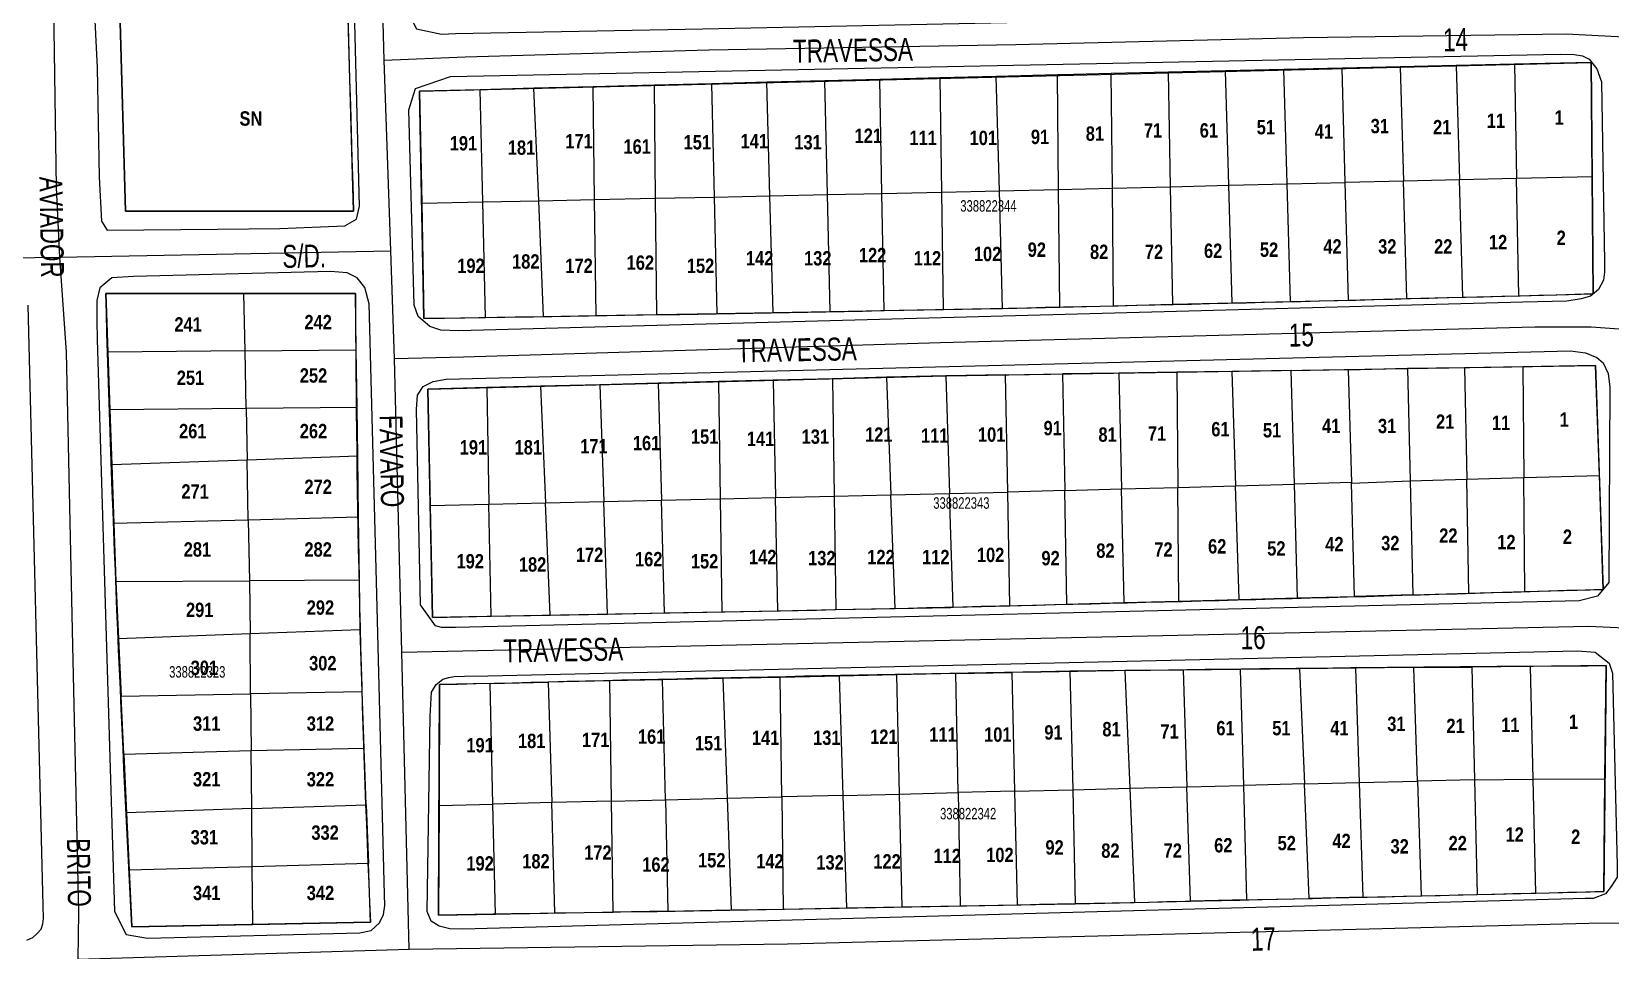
# Model space of a CAD drawing. Extents: x 204256 to 207861, y 4845615 to 4848347.
# Drawn here: x 204730 to 205005, y 4846935 to 4847095 of the extents above; entities that cross this region are included whole.
import ezdxf
from ezdxf.enums import TextEntityAlignment as Align

# ---------------------------------------------------------------- set-up
doc = ezdxf.new("R2010")
doc.units = 0
doc.header["$LTSCALE"] = 1.5
doc.header["$MEASUREMENT"] = 0
for name, color, linetype in [('CD-MALHA-LOTES', 40, 'CONTINUOUS'), ('CD_TXT_QUADRA', 7, 'CONTINUOUS'), ('RU-QUADRAS', 210, 'CONTINUOUS'), ('SV-EIXO-RUA-PAV', 20, 'CONTINUOUS'), ('SV-RUA-PAVIM-S-GUIA-C-GUIA', 7, 'CONTINUOUS'), ('SV-TXT-RUA-N-PAV-S-GUIA-C-GUIA', 7, 'CONTINUOUS'), ('SV-TXT-RUA-PAV-S-GUIA-C-GUIA', 7, 'CONTINUOUS'), ('Th_NmrPort', 7, 'CONTINUOUS')]:
    doc.layers.add(name, color=color, linetype=linetype)
doc.styles.add('ARIAL', font='ARIAL.TTF')
doc.styles.get("Standard").update_dxf_attribs({"font": 'swisscbo.ttf'})

msp = doc.modelspace()

# ---------------------------------------------------------------- linework, layer by layer
at = {"layer": 'CD-MALHA-LOTES', "linetype": 'Continuous'}
for p, q in [((204745.34, 4847098.67), (204746.34, 4847063.73)), ((204786.07, 4847063.73), (204785.08, 4847099.38)), ((205001.59, 4847089.65), (204988.24, 4847089.34)), ((205001.78, 4847069.75), (205001.59, 4847089.65)), ((204877.7, 4847086.69), (204868.14, 4847086.45)), ((204888.23, 4847086.97), (204877.7, 4847086.69)), ((204878.07, 4847066.83), (204877.7, 4847086.69)), ((204897.98, 4847087.22), (204888.23, 4847086.97)), ((204888.5, 4847067.05), (204888.23, 4847086.97)), ((204908.68, 4847087.49), (204897.98, 4847087.22)), ((204898.54, 4847067.29), (204897.98, 4847087.22)), ((204909.27, 4847087.51), (204908.68, 4847087.49)), ((204908.86, 4847067.54), (204908.68, 4847087.49)), ((204918.04, 4847087.71), (204909.27, 4847087.51)), ((204927.98, 4847087.94), (204918.04, 4847087.71)), ((204918.22, 4847067.76), (204918.04, 4847087.71)), ((204937.94, 4847088.17), (204927.98, 4847087.94)), ((204928.36, 4847068), (204927.98, 4847087.94)), ((204948.09, 4847088.41), (204937.94, 4847088.17)), ((204938.5, 4847068.25), (204937.94, 4847088.17)), ((204958.22, 4847088.64), (204948.09, 4847088.41)), ((204948.65, 4847068.49), (204948.09, 4847088.41)), ((204968.37, 4847088.88), (204958.22, 4847088.64)), ((204958.78, 4847068.73), (204958.22, 4847088.64)), ((204978.11, 4847089.11), (204968.37, 4847088.88)), ((204968.37, 4847088.88), (204968.92, 4847068.97)), ((204988.24, 4847089.34), (204978.11, 4847089.11)), ((204978.11, 4847089.11), (204978.67, 4847069.2)), ((204988.24, 4847089.34), (204988.62, 4847069.44)), ((204808.09, 4847084.89), (204797.55, 4847084.62)), ((204797.55, 4847084.62), (204797.93, 4847065.12)), ((204817.47, 4847085.14), (204808.09, 4847084.89)), ((204808.55, 4847065.35), (204808.09, 4847084.89)), ((204827.77, 4847085.4), (204817.47, 4847085.14)), ((204818.3, 4847065.56), (204817.47, 4847085.14)), ((204838.49, 4847085.68), (204827.77, 4847085.4)), ((204828.04, 4847065.77), (204827.77, 4847085.4)), ((204848.45, 4847085.94), (204838.49, 4847085.68)), ((204838.67, 4847065.99), (204838.49, 4847085.68)), ((204858.01, 4847086.18), (204848.45, 4847085.94)), ((204848.91, 4847066.21), (204848.45, 4847085.94)), ((204868.14, 4847086.45), (204858.01, 4847086.18)), ((204858.56, 4847066.41), (204858.01, 4847086.18)), ((204868.6, 4847066.63), (204868.14, 4847086.45)), ((204898.54, 4847067.29), (204908.86, 4847067.54)), ((204908.86, 4847067.54), (204918.22, 4847067.76)), ((204909.05, 4847047.04), (204908.86, 4847067.54)), ((204918.22, 4847067.76), (204928.36, 4847068)), ((204918.41, 4847047.27), (204918.22, 4847067.76)), ((204928.36, 4847068), (204938.5, 4847068.25)), ((204928.74, 4847047.52), (204928.36, 4847068)), ((204938.5, 4847068.25), (204948.65, 4847068.49)), ((204939.08, 4847047.77), (204938.5, 4847068.25)), ((204948.65, 4847068.49), (204958.78, 4847068.73)), ((204949.22, 4847048.02), (204948.65, 4847068.49)), ((204968.92, 4847068.97), (204958.78, 4847068.73)), ((204959.36, 4847048.27), (204958.78, 4847068.73)), ((204978.67, 4847069.2), (204968.92, 4847068.97)), ((204969.49, 4847048.52), (204968.92, 4847068.97)), ((204988.62, 4847069.44), (204978.67, 4847069.2)), ((204979.24, 4847048.76), (204978.67, 4847069.2)), ((205001.78, 4847069.75), (204988.62, 4847069.44)), ((204989, 4847049), (204988.62, 4847069.44)), ((205001.98, 4847049.32), (205001.78, 4847069.75)), ((204797.93, 4847065.12), (204808.55, 4847065.35)), ((204797.93, 4847065.12), (204798.32, 4847045.03)), ((204808.55, 4847065.35), (204818.3, 4847065.56)), ((204809.03, 4847045.22), (204808.55, 4847065.35)), ((204818.3, 4847065.56), (204828.04, 4847065.77)), ((204819.16, 4847045.39), (204818.3, 4847065.56)), ((204828.04, 4847065.77), (204838.67, 4847065.99)), ((204828.33, 4847045.55), (204828.04, 4847065.77)), ((204838.67, 4847065.99), (204848.91, 4847066.21)), ((204838.86, 4847045.74), (204838.67, 4847065.99)), ((204848.91, 4847066.21), (204858.56, 4847066.41)), ((204849.38, 4847045.92), (204848.91, 4847066.21)), ((204858.56, 4847066.41), (204868.6, 4847066.63)), ((204859.12, 4847046.09), (204858.56, 4847066.41)), ((204868.6, 4847066.63), (204878.07, 4847066.83)), ((204869.08, 4847046.26), (204868.6, 4847066.63)), ((204878.07, 4847066.83), (204888.5, 4847067.05)), ((204878.45, 4847046.43), (204878.07, 4847066.83)), ((204888.5, 4847067.05), (204898.54, 4847067.29)), ((204888.78, 4847046.61), (204888.5, 4847067.05)), ((204899.11, 4847046.79), (204898.54, 4847067.29)), ((204746.34, 4847063.73), (204786.07, 4847063.73)), ((204766.95, 4847049.41), (204742.9, 4847049.41)), ((204742.9, 4847049.41), (204743.25, 4847039.19)), ((204767.15, 4847039.4), (204766.95, 4847049.41)), ((204949.22, 4847048.02), (204959.36, 4847048.27)), ((204959.36, 4847048.27), (204969.49, 4847048.52)), ((204969.49, 4847048.52), (204979.24, 4847048.76)), ((204979.24, 4847048.76), (204989, 4847049)), ((204989, 4847049), (205001.98, 4847049.32)), ((204809.03, 4847045.22), (204819.16, 4847045.39)), ((204819.16, 4847045.39), (204828.33, 4847045.55)), ((204828.33, 4847045.55), (204838.86, 4847045.74)), ((204838.86, 4847045.74), (204849.38, 4847045.92)), ((204849.38, 4847045.92), (204859.12, 4847046.09)), ((204859.12, 4847046.09), (204869.08, 4847046.26)), ((204869.08, 4847046.26), (204878.45, 4847046.43)), ((204878.45, 4847046.43), (204888.78, 4847046.61)), ((204888.78, 4847046.61), (204898.63, 4847046.78)), ((204898.63, 4847046.78), (204899.11, 4847046.79)), ((204899.11, 4847046.79), (204909.05, 4847047.04)), ((204909.05, 4847047.04), (204918.41, 4847047.27)), ((204918.41, 4847047.27), (204928.74, 4847047.52)), ((204928.74, 4847047.52), (204939.08, 4847047.77)), ((204939.08, 4847047.77), (204949.22, 4847048.02)), ((204798.32, 4847045.03), (204809.03, 4847045.22)), ((204767.15, 4847039.4), (204743.25, 4847039.19)), ((204743.25, 4847039.19), (204743.6, 4847029.17)), ((204767.15, 4847039.4), (204786.53, 4847039.57)), ((204767.34, 4847029.38), (204767.15, 4847039.4)), ((204786.66, 4847029.55), (204786.53, 4847039.57)), ((204869.5, 4847034.57), (204859.17, 4847034.31)), ((204878.87, 4847034.81), (204869.5, 4847034.57)), ((204869.5, 4847034.57), (204869.79, 4847014.12)), ((204889.22, 4847035.08), (204878.87, 4847034.81)), ((204878.87, 4847034.81), (204879.64, 4847014.35)), ((204899.62, 4847035.24), (204889.22, 4847035.08)), ((204889.22, 4847035.08), (204889.88, 4847014.59)), ((204899.62, 4847035.24), (204909.56, 4847035.4)), ((204900, 4847014.82), (204899.62, 4847035.24)), ((204919.32, 4847035.55), (204909.56, 4847035.4)), ((204909.56, 4847035.4), (204909.94, 4847015.1)), ((204929.45, 4847035.71), (204919.32, 4847035.55)), ((204919.32, 4847035.55), (204919.79, 4847015.38)), ((204939.02, 4847035.85), (204929.45, 4847035.71)), ((204929.45, 4847035.71), (204929.64, 4847015.65)), ((204949.35, 4847036.02), (204939.02, 4847035.85)), ((204939.02, 4847035.85), (204939.68, 4847015.94)), ((204949.35, 4847036.02), (204959.29, 4847036.17)), ((204949.92, 4847016.23), (204949.35, 4847036.02)), ((204969.63, 4847036.33), (204959.29, 4847036.04)), ((204959.29, 4847036.17), (204959.29, 4847036.04)), ((204959.29, 4847036.04), (204959.85, 4847016.5)), ((204979.57, 4847036.49), (204969.63, 4847036.33)), ((204969.63, 4847036.33), (204970.09, 4847016.79)), ((204989.7, 4847036.64), (204979.57, 4847036.49)), ((204979.57, 4847036.49), (204979.94, 4847017.07)), ((204989.7, 4847036.64), (204989.88, 4847017.35)), ((204809.26, 4847033.02), (204799.01, 4847032.76)), ((204799.01, 4847032.76), (204799.4, 4847012.5)), ((204818.64, 4847033.26), (204809.26, 4847033.02)), ((204809.26, 4847033.02), (204809.63, 4847012.74)), ((204828.96, 4847033.53), (204818.64, 4847033.26)), ((204818.64, 4847033.26), (204819.48, 4847012.97)), ((204839.1, 4847033.79), (204828.96, 4847033.53)), ((204828.96, 4847033.53), (204829.64, 4847013.2)), ((204849.61, 4847034.06), (204839.1, 4847033.79)), ((204839.1, 4847033.79), (204839.67, 4847013.43)), ((204859.17, 4847034.31), (204849.61, 4847034.06)), ((204849.61, 4847034.06), (204849.9, 4847013.67)), ((204859.17, 4847034.31), (204859.55, 4847013.89)), ((204767.34, 4847029.38), (204743.6, 4847029.17)), ((204743.6, 4847029.17), (204743.94, 4847019.57)), ((204786.66, 4847029.55), (204767.34, 4847029.38)), ((204767.34, 4847029.38), (204767.52, 4847020.41)), ((204786.78, 4847021.1), (204786.66, 4847029.55)), ((204786.78, 4847021.1), (204767.52, 4847020.41)), ((204786.93, 4847010.48), (204786.78, 4847021.1)), ((204767.52, 4847020.41), (204743.94, 4847019.57)), ((204743.94, 4847019.57), (204744.29, 4847009.33)), ((204767.72, 4847009.96), (204767.52, 4847020.41)), ((204909.94, 4847015.1), (204919.79, 4847015.38)), ((204919.79, 4847015.38), (204929.64, 4847015.65)), ((204920.25, 4846995.58), (204919.79, 4847015.38)), ((204929.64, 4847015.65), (204939.68, 4847015.94)), ((204929.82, 4846995.84), (204929.64, 4847015.65)), ((204939.68, 4847015.94), (204949.92, 4847016.23)), ((204940.33, 4846996.13), (204939.68, 4847015.94)), ((204959.85, 4847016.5), (204949.92, 4847016.23)), ((204950.48, 4846996.4), (204949.92, 4847016.23)), ((204959.85, 4847016.38), (204970.09, 4847016.79)), ((204959.85, 4847016.38), (204959.85, 4847016.5)), ((204960.41, 4846996.67), (204959.85, 4847016.38)), ((204970.09, 4847016.79), (204979.94, 4847017.07)), ((204970.09, 4847016.79), (204970.56, 4846996.95)), ((204979.94, 4847017.07), (204989.88, 4847017.35)), ((204980.32, 4846997.22), (204979.94, 4847017.07)), ((204989.88, 4847017.35), (205003.04, 4847017.72)), ((204990.07, 4846997.49), (204989.88, 4847017.35)), ((204799.4, 4847012.5), (204809.63, 4847012.74)), ((204799.4, 4847012.5), (204799.78, 4846992.99)), ((204809.63, 4847012.74), (204819.48, 4847012.97)), ((204810, 4846993.19), (204809.63, 4847012.74)), ((204819.48, 4847012.97), (204829.64, 4847013.2)), ((204820.29, 4846993.39), (204819.48, 4847012.97)), ((204829.64, 4847013.2), (204839.67, 4847013.43)), ((204830.29, 4846993.58), (204829.64, 4847013.2)), ((204839.67, 4847013.43), (204849.9, 4847013.67)), ((204840.22, 4846993.78), (204839.67, 4847013.43)), ((204849.9, 4847013.67), (204859.55, 4847013.89)), ((204849.9, 4847013.67), (204850.18, 4846993.97)), ((204859.55, 4847013.89), (204869.79, 4847014.12)), ((204859.93, 4846994.16), (204859.55, 4847013.89)), ((204869.79, 4847014.12), (204879.64, 4847014.35)), ((204869.79, 4847014.12), (204870.07, 4846994.36)), ((204879.64, 4847014.35), (204889.88, 4847014.59)), ((204880.38, 4846994.56), (204879.64, 4847014.35)), ((204889.88, 4847014.59), (204900, 4847014.82)), ((204890.52, 4846994.76), (204889.88, 4847014.59)), ((204909.94, 4847015.1), (204900, 4847014.82)), ((204900.37, 4846995.03), (204900, 4847014.82)), ((204910.31, 4846995.3), (204909.94, 4847015.1)), ((204767.72, 4847009.96), (204744.29, 4847009.33)), ((204786.93, 4847010.48), (204767.72, 4847009.96)), ((204767.72, 4847009.96), (204767.93, 4846999.39)), ((204787.08, 4846999.47), (204786.93, 4847010.48)), ((204744.29, 4847009.33), (204744.64, 4846999.28)), ((204744.64, 4846999.28), (204767.93, 4846999.39)), ((204744.64, 4846999.28), (204745.11, 4846989.29)), ((204787.08, 4846999.47), (204767.93, 4846999.39)), ((204767.93, 4846999.39), (204768.02, 4846990.12)), ((204787.2, 4846990.82), (204787.08, 4846999.47)), ((204929.82, 4846995.84), (204940.33, 4846996.13)), ((204940.33, 4846996.13), (204950.48, 4846996.4)), ((204950.48, 4846996.4), (204960.41, 4846996.67)), ((204970.56, 4846996.95), (204960.41, 4846996.67)), ((204970.56, 4846996.95), (204980.32, 4846997.22)), ((204980.32, 4846997.22), (204990.07, 4846997.49)), ((204799.78, 4846992.99), (204810, 4846993.19)), ((204810, 4846993.19), (204820.29, 4846993.39)), ((204820.29, 4846993.39), (204830.29, 4846993.58)), ((204830.29, 4846993.58), (204840.22, 4846993.78)), ((204840.22, 4846993.78), (204850.18, 4846993.97)), ((204850.18, 4846993.97), (204859.93, 4846994.16)), ((204859.93, 4846994.16), (204870.07, 4846994.36)), ((204870.07, 4846994.36), (204880.38, 4846994.56)), ((204880.38, 4846994.56), (204890.05, 4846994.75)), ((204890.05, 4846994.75), (204890.52, 4846994.76)), ((204890.52, 4846994.76), (204900.37, 4846995.03)), ((204900.37, 4846995.03), (204910.31, 4846995.3)), ((204910.31, 4846995.3), (204920.25, 4846995.58)), ((204920.25, 4846995.58), (204929.82, 4846995.84)), ((204787.2, 4846990.82), (204768.02, 4846990.12)), ((204787.58, 4846980.02), (204787.2, 4846990.82)), ((204768.02, 4846990.12), (204745.11, 4846989.29)), ((204745.11, 4846989.29), (204745.58, 4846979.26)), ((204768.12, 4846979.67), (204768.02, 4846990.12)), ((204850.41, 4846982.35), (204839.87, 4846982.12)), ((204860.34, 4846982.56), (204850.41, 4846982.35)), ((204851.18, 4846961.51), (204850.41, 4846982.35)), ((204870.69, 4846982.78), (204860.34, 4846982.56)), ((204860.63, 4846961.74), (204860.34, 4846982.56)), ((204880.62, 4846982.99), (204870.69, 4846982.78)), ((204871.36, 4846962), (204870.69, 4846982.78)), ((204890.95, 4846983.21), (204880.62, 4846982.99)), ((204880.62, 4846982.99), (204881.11, 4846962.24)), ((204890.95, 4846983.21), (204900.7, 4846983.42)), ((204891.34, 4846962.5), (204890.95, 4846983.21)), ((204910.83, 4846983.63), (204900.7, 4846983.42)), ((204900.7, 4846983.42), (204901.18, 4846962.74)), ((204920.41, 4846983.73), (204910.83, 4846983.63)), ((204910.83, 4846983.63), (204911.31, 4846962.99)), ((204930.54, 4846983.84), (204920.41, 4846983.73)), ((204920.41, 4846983.73), (204921.26, 4846963.24)), ((204940.48, 4846983.94), (204930.54, 4846983.84)), ((204930.54, 4846983.84), (204931.2, 4846963.49)), ((204950.83, 4846984.05), (204940.48, 4846983.94)), ((204940.48, 4846983.94), (204941.04, 4846963.73)), ((204960.57, 4846984.15), (204950.83, 4846984.05)), ((204950.83, 4846984.05), (204951.67, 4846964)), ((204970.71, 4846984.26), (204960.57, 4846984.15)), ((204960.57, 4846984.15), (204961.22, 4846964.24)), ((204970.71, 4846984.26), (204980.84, 4846984.36)), ((204971.35, 4846964.49), (204970.71, 4846984.26)), ((204990.99, 4846984.47), (204980.84, 4846984.36)), ((204980.84, 4846984.36), (204981.3, 4846964.73)), ((204990.99, 4846984.47), (204991.45, 4846964.82)), ((204745.58, 4846979.26), (204768.12, 4846979.67)), ((204787.58, 4846980.02), (204768.12, 4846979.67)), ((204768.12, 4846979.67), (204768.22, 4846969.74)), ((204787.93, 4846970.19), (204787.58, 4846980.02)), ((204809.84, 4846981.49), (204819.98, 4846981.7)), ((204810.33, 4846960.5), (204809.84, 4846981.49)), ((204830.7, 4846981.93), (204819.98, 4846981.7)), ((204819.98, 4846981.7), (204820.57, 4846960.75)), ((204839.87, 4846982.12), (204830.7, 4846981.93)), ((204831, 4846961.01), (204830.7, 4846981.93)), ((204840.36, 4846961.24), (204839.87, 4846982.12)), ((204746.05, 4846969.22), (204745.58, 4846979.26)), ((204746.05, 4846969.22), (204746.06, 4846969.11)), ((204768.22, 4846969.74), (204746.06, 4846969.11)), ((204746.06, 4846969.11), (204746.53, 4846959)), ((204787.93, 4846970.19), (204768.22, 4846969.74)), ((204768.32, 4846959.71), (204768.22, 4846969.74)), ((204788.28, 4846960.36), (204787.93, 4846970.19)), ((204901.18, 4846962.74), (204911.31, 4846962.99)), ((204911.31, 4846962.99), (204921.26, 4846963.24)), ((204911.31, 4846962.99), (204911.77, 4846943.11)), ((204921.26, 4846963.24), (204931.2, 4846963.49)), ((204921.26, 4846963.24), (204922.09, 4846943.35)), ((204931.2, 4846963.49), (204941.04, 4846963.73)), ((204931.85, 4846943.58), (204931.2, 4846963.49)), ((204951.67, 4846964), (204941.04, 4846963.73)), ((204941.04, 4846963.73), (204941.6, 4846943.8)), ((204951.67, 4846964), (204961.22, 4846964.24)), ((204952.51, 4846944.06), (204951.67, 4846964)), ((204961.22, 4846964.24), (204971.35, 4846964.49)), ((204961.22, 4846964.24), (204961.87, 4846944.27)), ((204981.3, 4846964.73), (204971.35, 4846964.49)), ((204971.35, 4846964.49), (204971.99, 4846944.51)), ((204981.3, 4846964.73), (204991.45, 4846964.82)), ((204981.3, 4846964.73), (204981.77, 4846944.74)), ((204991.45, 4846964.82), (205004.02, 4846964.92)), ((204991.45, 4846964.82), (204991.91, 4846944.97)), ((204768.32, 4846959.71), (204788.28, 4846960.36)), ((204788.28, 4846960.36), (204788.64, 4846950.13)), ((204800.95, 4846960.27), (204800.86, 4846941.17)), ((204800.95, 4846960.27), (204810.33, 4846960.5)), ((204820.57, 4846960.75), (204810.33, 4846960.5)), ((204810.78, 4846941.35), (204810.33, 4846960.5)), ((204831, 4846961.01), (204820.57, 4846960.75)), ((204821.11, 4846941.53), (204820.57, 4846960.75)), ((204831, 4846961.01), (204840.36, 4846961.24)), ((204831.27, 4846941.7), (204831, 4846961.01)), ((204840.36, 4846961.24), (204851.18, 4846961.51)), ((204840.36, 4846961.24), (204840.81, 4846941.87)), ((204851.18, 4846961.51), (204860.63, 4846961.74)), ((204851.91, 4846942.06), (204851.18, 4846961.51)), ((204871.36, 4846962), (204860.63, 4846961.74)), ((204860.63, 4846961.74), (204860.9, 4846942.22)), ((204871.36, 4846962), (204881.11, 4846962.24)), ((204872, 4846942.41), (204871.36, 4846962)), ((204881.11, 4846962.24), (204891.34, 4846962.5)), ((204881.11, 4846962.24), (204881.56, 4846942.58)), ((204901.18, 4846962.74), (204891.34, 4846962.5)), ((204891.34, 4846962.5), (204891.7, 4846942.76)), ((204901.18, 4846962.74), (204901.64, 4846942.93)), ((204768.32, 4846959.71), (204746.53, 4846959)), ((204746.53, 4846959), (204747, 4846948.97)), ((204768.42, 4846949.57), (204768.32, 4846959.71)), ((204768.42, 4846949.57), (204747, 4846948.97)), ((204788.64, 4846950.13), (204768.42, 4846949.57)), ((204768.52, 4846939.54), (204768.42, 4846949.57)), ((204747, 4846948.97), (204747.46, 4846939.13)), ((204941.6, 4846943.8), (204931.85, 4846943.58)), ((204941.6, 4846943.8), (204952.51, 4846944.06)), ((204961.87, 4846944.27), (204952.51, 4846944.06)), ((204961.87, 4846944.27), (204971.99, 4846944.51)), ((204971.99, 4846944.51), (204981.77, 4846944.74)), ((204981.77, 4846944.74), (204991.91, 4846944.97)), ((204800.86, 4846941.17), (204810.78, 4846941.35)), ((204810.78, 4846941.35), (204821.11, 4846941.53)), ((204821.11, 4846941.53), (204831.27, 4846941.7)), ((204840.81, 4846941.87), (204831.27, 4846941.7)), ((204840.81, 4846941.87), (204851.91, 4846942.06)), ((204851.91, 4846942.06), (204860.9, 4846942.22)), ((204860.9, 4846942.22), (204872, 4846942.41)), ((204872, 4846942.41), (204881.56, 4846942.58)), ((204881.56, 4846942.58), (204891.7, 4846942.76)), ((204891.7, 4846942.76), (204901.64, 4846942.93)), ((204911.77, 4846943.11), (204922.09, 4846943.35)), ((204922.09, 4846943.35), (204931.85, 4846943.58)), ((204747.46, 4846939.13), (204768.52, 4846939.54))]:
    msp.add_line(p, q, dxfattribs=at)
for points in [[(204786.53, 4847039.57), (204786.39, 4847049.41), (204766.95, 4847049.41)], [(205003.04, 4847017.72), (205002.37, 4847036.84), (204989.7, 4847036.64)], [(204990.07, 4846997.49), (205003.73, 4846997.86), (205003.04, 4847017.72)], [(205004.02, 4846964.92), (205004.22, 4846984.61), (204990.99, 4846984.47)], [(204809.84, 4846981.49), (204801.05, 4846981.3), (204800.95, 4846960.27)], [(204991.91, 4846944.97), (205003.83, 4846945.25), (205004.02, 4846964.92)], [(204768.52, 4846939.54), (204789, 4846939.93), (204788.64, 4846950.13)], [(204901.64, 4846942.93), (204911.4, 4846943.1), (204911.77, 4846943.11)]]:
    msp.add_lwpolyline(points, dxfattribs=at)
at = {"layer": 'RU-QUADRAS', "color": 6, "linetype": 'Continuous'}
for points in [[(204741.56, 4847209.51), (204782.46, 4847210.68, 0.003755), (204786.07, 4847063.73), (204746.34, 4847063.73), (204745.34, 4847098.66), (204742.73, 4847098.62), (204741.72, 4847129.1), (204744.33, 4847129.14)], [(204797.55, 4847084.62), (205001.59, 4847089.65), (205001.98, 4847049.32, -0.003564), (204798.32, 4847045.03)], [(204742.9, 4847049.41), (204786.39, 4847049.41, 0.010766), (204789, 4846939.93), (204747.46, 4846939.13, -0.006076)], [(204799.01, 4847032.76), (204889.22, 4847035.08), (205002.37, 4847036.84), (205003.73, 4846997.86, -0.003936), (204799.78, 4846992.99)], [(204800.86, 4846941.17), (204801.05, 4846981.3, -0.005364), (205004.22, 4846984.61), (205003.83, 4846945.25, -0.002876)]]:
    msp.add_lwpolyline(points, format="xyb", close=True, dxfattribs=at)
at = {"layer": 'SV-EIXO-RUA-PAV'}
for points in [[(204723.53, 4847559.37), (204724.24, 4847532.87), (204724.8, 4847500.42), (204726.11, 4847447.36), (204727.08, 4847396.32), (204728.47, 4847343.79), (204729.27, 4847311.89), (204730.24, 4847294.22), (204730.41, 4847288.29), (204731.64, 4847234.88), (204732.04, 4847212.07), (204732.68, 4847143.4), (204733.58, 4847115.04), (204734.26, 4847067.84), (204734.83, 4847055.73), (204736.02, 4847039.19), (204737.08, 4846988.11), (204738.13, 4846941.63), (204738.03, 4846933.47)], [(204795.75, 4846935.24), (204794.48, 4846986.95), (204793.18, 4847038.09), (204792.56, 4847056.84), (204791.4, 4847090.01), (204789.98, 4847142.65), (204789.01, 4847194.48), (204788.44, 4847213.28), (204787.77, 4847246.12), (204786.31, 4847284)], [(204791.4, 4847090.01), (204805.5, 4847090.63), (204847.96, 4847091.85), (204901.41, 4847092.77), (204951.5, 4847093.99), (204997.31, 4847094.6), (205009.5, 4847093.97)], [(204678.64, 4847054.98), (204734.83, 4847055.73), (204792.56, 4847056.84)], [(204793.18, 4847038.09), (204805.2, 4847038.4), (204888.28, 4847040.85), (204991.82, 4847043.6), (205001.59, 4847043.6), (205010.53, 4847042.95)], [(204794.48, 4846986.95), (205001.21, 4846991.47), (205011.15, 4846991.02)], [(204681.4, 4846932.58), (204738.03, 4846933.47), (204795.75, 4846935.24), (204861.63, 4846936.17), (205001.21, 4846939.77), (205011.93, 4846939.79)]]:
    msp.add_lwpolyline(points, dxfattribs=at)
at = {"layer": 'SV-RUA-PAVIM-S-GUIA-C-GUIA'}
for points in [[(204742.16, 4847062), (204743.12, 4847060.45), (204762.34, 4847060.61), (204773.22, 4847060.71), (204784.51, 4847061.17), (204786.58, 4847062.34), (204787.11, 4847064.62), (204785.45, 4847128.41), (204785.14, 4847141.15), (204783.34, 4847211.52), (204761.43, 4847210.91), (204738.54, 4847210.24), (204739.08, 4847171.26), (204739.44, 4847143.18), (204739.69, 4847122.78), (204741.38, 4847088.68), (204741.74, 4847069.69)], [(204803.83, 4847094.67), (204846.9, 4847095.48), (204952.83, 4847097.72), (204994.6, 4847098.66), (204999.11, 4847099.33), (205001.12, 4847100.48), (205001.7, 4847103.7), (205001.54, 4847131.55), (205001.47, 4847137.17), (205000.74, 4847140.18), (204999.58, 4847142.49), (204997.99, 4847143.74), (204995.39, 4847144.38), (204927.94, 4847143.53), (204887.71, 4847141.51), (204836.37, 4847141.08), (204809.67, 4847140.06), (204802.39, 4847139.99), (204798.04, 4847139.48), (204795.29, 4847137.26), (204794.19, 4847133), (204795.1, 4847099.24), (204797.02, 4847095.49), (204801.38, 4847094.58)], [(205001.29, 4847090.2), (205002.63, 4847088.51), (205003.42, 4847086.25), (205003.91, 4847054.89), (205003.92, 4847053.14), (205003.74, 4847051.71), (205002.92, 4847050.1), (205001.51, 4847048.97), (204999.89, 4847048.45), (204997.39, 4847048.06), (204989.69, 4847047.89), (204804.37, 4847042.92), (204801.24, 4847043), (204799.34, 4847043.66), (204797.29, 4847045.43), (204796.64, 4847047.37), (204795.69, 4847081.39), (204796.86, 4847085.12), (204802.94, 4847087.17), (204996.2, 4847091.06), (204998.63, 4847091.05), (205000.13, 4847090.82)], [(204741.35, 4847048.19), (204741.37, 4847044.63), (204741.41, 4847041.42), (204744.39, 4846941.81), (204746.45, 4846937.8), (204750.18, 4846937.13), (204787.17, 4846938.07), (204789.14, 4846938.47), (204790.6, 4846939.84), (204791.26, 4846941.26), (204791.48, 4846942.83), (204791.47, 4846944.77), (204790.06, 4846999.24), (204788.8, 4847047.59), (204788.03, 4847050.48), (204786.71, 4847052.12), (204784.96, 4847053.01), (204782.03, 4847053.23), (204747.74, 4847052.37), (204743.97, 4847052.12), (204741.89, 4847050.41)], [(204999.51, 4846995.9), (204803.83, 4846991.24), (204802.05, 4846991.22), (204801.38, 4846991.25), (204800.3, 4846991.56), (204797.72, 4846995.21), (204797.03, 4847029.19), (204797.21, 4847031.72), (204798.17, 4847033.2), (204799.94, 4847034.11), (204802.21, 4847034.51), (204997.99, 4847039.42), (205000.62, 4847039.06), (205002.62, 4847038.28), (205003.68, 4847037.34), (205004.6, 4847035.5), (205004.84, 4847033.08), (205004.67, 4846999.08), (205002.74, 4846996.69)], [(204809.45, 4846982.84), (204999.25, 4846987.2), (205002.33, 4846986.93), (205004.73, 4846985.06), (205005.34, 4846983.27), (205006.17, 4846949.82), (205006.13, 4846947.77), (205005.12, 4846946.16), (205004.13, 4846944.85), (205001.97, 4846944.06), (205000.57, 4846944.05), (204805.09, 4846938.73), (204802.85, 4846938.75), (204800.94, 4846939.23), (204799.6, 4846940.1), (204798.89, 4846941.8), (204799.38, 4846975.8), (204799.65, 4846980.01), (204800.43, 4846981.31), (204801.62, 4846982.25), (204802.65, 4846982.56), (204803.56, 4846982.72), (204805.4, 4846982.75)]]:
    msp.add_lwpolyline(points, close=True, dxfattribs=at)
msp.add_lwpolyline([(204729.13, 4846936.81), (204730.22, 4846937.28), (204730.97, 4846937.95), (204731.67, 4846938.72), (204731.94, 4846939.67), (204732.03, 4846940.58), (204732.01, 4846942.78), (204729.41, 4847047.37)], dxfattribs=at)

# ---------------------------------------------------------------- texts
at = {"layer": 'CD_TXT_QUADRA', "linetype": 'Continuous', "style": 'ARIAL', "width": 0.7}
for s, p in [('338822344', (204891.74, 4847063.66)), ('338822343', (204887.03, 4847011.92)), ('338822323', (204753.94, 4846982.52)), ('338822342', (204888.21, 4846957.83))]:
    msp.add_text(s, height=2, dxfattribs=at).set_placement(p)
at = {"layer": 'SV-TXT-RUA-N-PAV-S-GUIA-C-GUIA', "style": 'ARIAL', "width": 0.7}
msp.add_text('AVENIDA                                                       MAJOR                                                                                            AVIADOR                                                                                                            SEDA', height=4, rotation=271, dxfattribs=at).set_placement((205001.58, 4847333.02))
at = {"layer": 'SV-TXT-RUA-PAV-S-GUIA-C-GUIA', "style": 'ARIAL', "width": 0.7}
for s, rotation, p in [('CORONEL                                                                                     AVIADOR', 271, (204729.38, 4847181.42)), ('TRAVESSA                                                                                     14', 1, (204862.64, 4847089.58)), ('PASS.                                                    S/D.', 1, (204705.67, 4847052.67)), ('15', 1, (204949, 4847040.15)), ('TRAVESSA', 1, (204852.86, 4847037.42)), ('FAVARO', 271, (204790.57, 4847028.22)), ('16', 1, (204940.59, 4846987.42)), ('TRAVESSA', 1, (204812.18, 4846985.15)), ('BRITO', 271, (204736.12, 4846954.52)), ('17', 2, (204942.41, 4846934.92))]:
    msp.add_text(s, height=4, rotation=rotation, dxfattribs=at).set_placement(p)
at = {"layer": 'Th_NmrPort', "color": 1}
for s, p in [('SN', (204766.19, 4847079.88)), ('1', (204995.23, 4847080.05)), ('81', (204913.58, 4847077.25)), ('71', (204923.7, 4847077.81)), ('61', (204933.43, 4847077.81)), ('51', (204943.36, 4847078.37)), ('41', (204953.47, 4847077.62)), ('31', (204963.21, 4847078.56)), ('21', (204974.07, 4847078.37)), ('11', (204983.43, 4847079.49)), ('191', (204802.81, 4847075.56)), ('181', (204812.92, 4847074.81)), ('171', (204822.94, 4847075.94)), ('161', (204833.06, 4847075)), ('151', (204843.54, 4847075.75)), ('141', (204853.47, 4847075.94)), ('131', (204862.83, 4847075.75)), ('121', (204873.32, 4847076.87)), ('111', (204882.87, 4847076.5)), ('101', (204893.35, 4847076.5)), ('91', (204904.03, 4847076.68)), ('12', (204983.81, 4847058.35)), ('2', (204995.6, 4847059.1)), ('142', (204854.4, 4847055.54)), ('132', (204864.52, 4847055.54)), ('122', (204874.07, 4847056.1)), ('112', (204883.62, 4847055.54)), ('102', (204894.1, 4847056.29)), ('92', (204903.47, 4847057.04)), ('82', (204914.33, 4847056.66)), ('72', (204923.88, 4847056.66)), ('62', (204934.18, 4847056.85)), ('52', (204943.92, 4847057.04)), ('42', (204954.97, 4847057.6)), ('32', (204964.52, 4847057.6)), ('22', (204974.26, 4847057.6)), ('192', (204804.12, 4847054.23)), ('182', (204813.67, 4847054.98)), ('172', (204822.94, 4847054.23)), ('162', (204833.62, 4847054.79)), ('152', (204844.1, 4847054.23)), ('242', (204777.5, 4847044.43)), ('241', (204754.85, 4847044.02)), ('251', (204755.26, 4847034.73)), ('252', (204776.69, 4847035.13)), ('261', (204755.66, 4847025.44)), ('262', (204776.69, 4847025.44)), ('121', (204875.15, 4847024.84)), ('101', (204894.81, 4847024.84)), ('91', (204906.24, 4847025.97)), ('81', (204915.79, 4847024.84)), ('71', (204924.41, 4847025.03)), ('61', (204935.45, 4847025.78)), ('51', (204944.44, 4847025.59)), ('41', (204954.74, 4847026.34)), ('31', (204964.48, 4847026.34)), ('21', (204974.59, 4847027.09)), ('11', (204984.33, 4847026.89)), ('1', (204996.13, 4847027.45)), ('191', (204804.55, 4847022.62)), ('181', (204814.1, 4847022.62)), ('171', (204825.53, 4847022.8)), ('161', (204834.7, 4847023.36)), ('151', (204844.81, 4847024.48)), ('141', (204854.55, 4847024.1)), ('131', (204864.1, 4847024.48)), ('111', (204884.89, 4847024.66)), ('271', (204756.07, 4847014.93)), ('272', (204777.5, 4847015.74)), ('42', (204955.3, 4847005.76)), ('32', (204965.04, 4847005.94)), ('22', (204975.15, 4847007.25)), ('12', (204985.26, 4847006.12)), ('2', (204996.69, 4847007.06)), ('281', (204756.47, 4847004.83)), ('282', (204777.5, 4847004.83)), ('172', (204824.78, 4847003.91)), ('162', (204835.08, 4847003.15)), ('142', (204854.93, 4847003.52)), ('132', (204865.23, 4847003.33)), ('122', (204875.53, 4847003.51)), ('112', (204885.08, 4847003.51)), ('102', (204894.63, 4847003.89)), ('92', (204905.87, 4847003.32)), ('82', (204915.42, 4847004.63)), ('72', (204925.53, 4847004.82)), ('62', (204934.89, 4847005.38)), ('52', (204945.19, 4847005.01)), ('192', (204803.99, 4847002.78)), ('182', (204814.85, 4847002.22)), ('152', (204844.81, 4847002.77)), ('292', (204777.9, 4846994.72)), ('291', (204756.87, 4846994.32)), ('301', (204757.68, 4846984.22)), ('302', (204778.31, 4846985.03)), ('311', (204758.09, 4846974.52)), ('312', (204777.9, 4846974.52)), ('101', (204895.88, 4846972.6)), ('91', (204906.37, 4846972.97)), ('81', (204916.48, 4846973.54)), ('71', (204926.59, 4846973.16)), ('61', (204936.33, 4846973.72)), ('51', (204946.07, 4846973.72)), ('41', (204956.18, 4846973.72)), ('31', (204966.1, 4846974.47)), ('21', (204976.4, 4846974.1)), ('11', (204985.95, 4846974.27)), ('1', (204997.75, 4846974.84)), ('191', (204805.71, 4846970.75)), ('181', (204814.7, 4846971.5)), ('171', (204825.84, 4846971.68)), ('161', (204835.58, 4846972.24)), ('151', (204845.5, 4846971.11)), ('141', (204855.43, 4846972.05)), ('131', (204866.1, 4846972.05)), ('121', (204876.03, 4846972.23)), ('111', (204886.33, 4846972.6)), ('321', (204758.09, 4846964.82)), ('322', (204777.9, 4846964.82)), ('331', (204757.68, 4846954.72)), ('332', (204778.71, 4846955.53)), ('52', (204947, 4846953.7)), ('42', (204956.55, 4846954.08)), ('22', (204976.78, 4846953.7)), ('12', (204986.7, 4846955.19)), ('2', (204998.12, 4846954.81)), ('172', (204826.22, 4846952.04)), ('152', (204846.06, 4846950.72)), ('112', (204887.07, 4846951.46)), ('102', (204896.25, 4846951.64)), ('92', (204906.56, 4846952.95)), ('82', (204916.29, 4846952.39)), ('72', (204927.15, 4846952.39)), ('62', (204935.95, 4846953.33)), ('32', (204966.67, 4846953.14)), ('192', (204805.71, 4846950.17)), ('182', (204815.44, 4846950.54)), ('162', (204836.33, 4846949.97)), ('142', (204856.18, 4846950.53)), ('132', (204866.66, 4846950.34)), ('122', (204876.59, 4846950.52)), ('341', (204758.09, 4846945.02)), ('342', (204777.9, 4846945.02))]:
    msp.add_text(s, height=2.5, dxfattribs=at).set_placement(p, align=Align.MIDDLE_LEFT)

doc.saveas('drawing.dxf')
